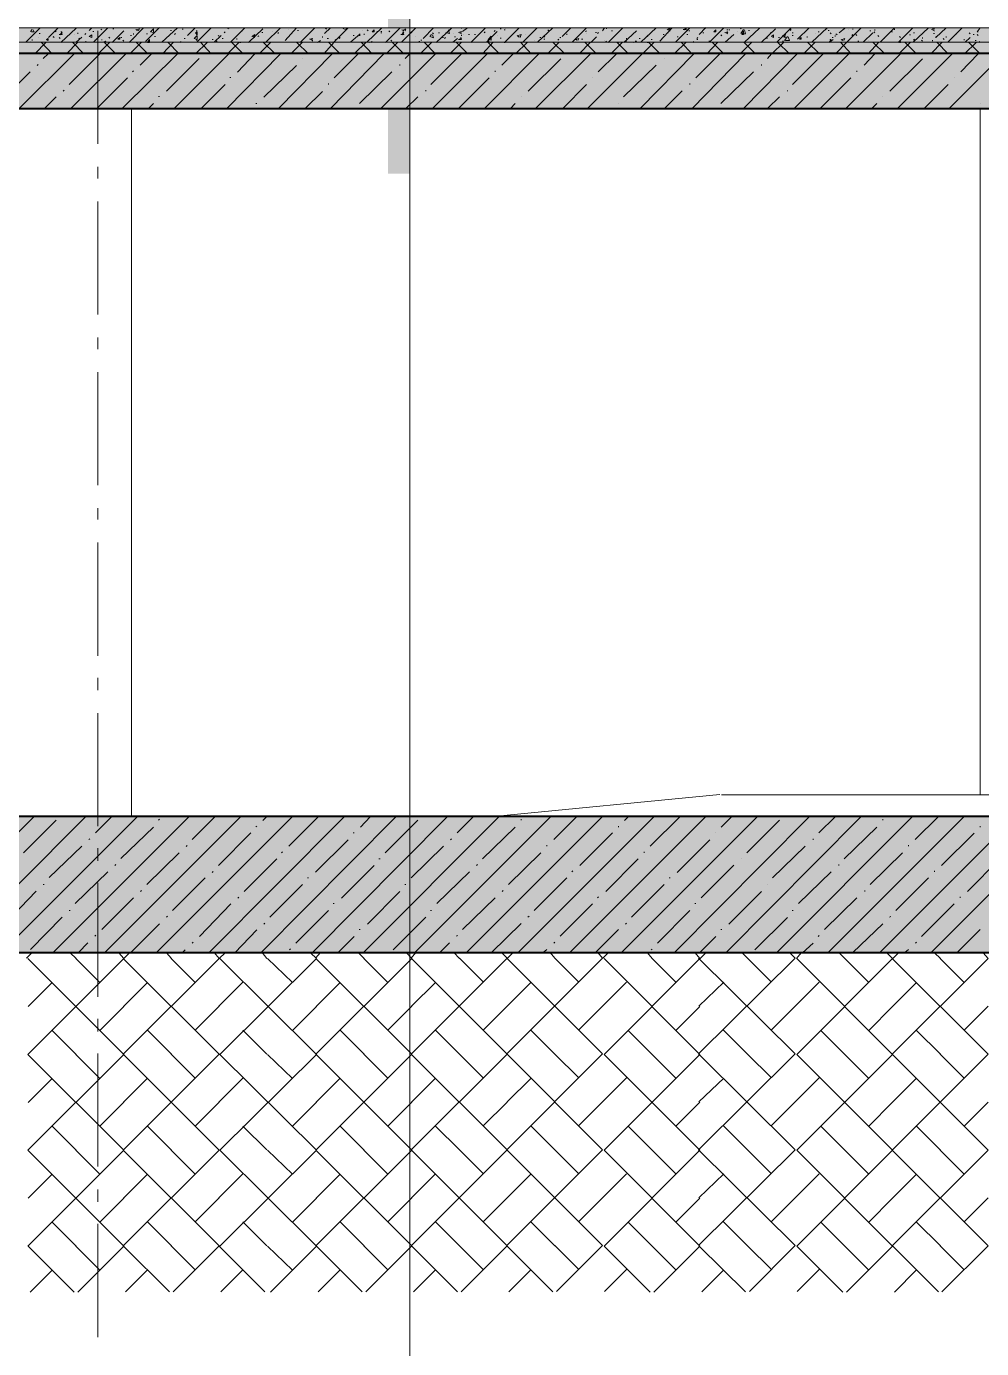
# Model space of a CAD drawing. Header units: millimetres. Extents: x -135211 to 49383, y -8033 to 228499.
# Drawn here: x -12310 to -8092, y 42806 to 48646 of the extents above; entities that cross this region are included whole.
import ezdxf

# ---------------------------------------------------------------- set-up
doc = ezdxf.new("R2010")
doc.units = ezdxf.units.MM
doc.layers.add('PDF _Геометрия', color=7, linetype='Continuous', true_color=0x1d1d1d)
doc.layers.add('PDF _Сплошная заливка', color=7, linetype='Continuous', true_color=0xffffff)

msp = doc.modelspace()

# ---------------------------------------------------------------- hatches: boundary and pattern name
at = {"layer": 'PDF _Сплошная заливка', "transparency": 33554559}
h = msp.add_hatch(color=256, dxfattribs=at)
h.paths.add_polyline_path([(-65546.2, 48285.5), (-65546.2, 48526.4), (-101294, 48526.4), (-101294, 48285.5)])
h.paths.add_polyline_path([(146.8, 48285.5), (146.8, 48526.4), (-22999.7, 48526.4), (-22999.7, 48285.5)])
h.paths.add_polyline_path([(-23351, 48285.5), (-23351, 48526.4), (-26352.2, 48526.4), (-26352.2, 48285.5)])
h.paths.add_polyline_path([(-26398.8, 48285.5), (-26398.8, 48526.4), (-44097.3, 48526.4), (-44097.3, 48285.5)])
h.paths.add_polyline_path([(-45350.3, 48285.5), (-45350.3, 48526.4), (-50899.8, 48526.4), (-50899.8, 48285.5)])
h.paths.add_polyline_path([(-50950.6, 48285.5), (-50950.6, 48526.4), (-65296.5, 48526.4), (-65296.5, 48285.5)])
h = msp.add_hatch(color=256, dxfattribs=at)
h.paths.add_polyline_path([(-99774.8, 44556.2), (-99774.8, 45156.6), (-104045.4, 45156.6), (-104045.4, 44556.2)])
h.paths.add_polyline_path([(646.3, 44556.2), (646.3, 45156.6), (-26352.2, 45156.6), (-26352.2, 44556.2)])
h.paths.add_polyline_path([(-26398.8, 44556.2), (-26398.8, 45156.6), (-50899.8, 45156.6), (-50899.8, 44556.2)])
h.paths.add_polyline_path([(-50950.6, 44556.2), (-50950.6, 45156.6), (-98974.8, 45156.6), (-98974.8, 44556.2)])

# ---------------------------------------------------------------- linework, layer by layer
at = {"layer": 'PDF _Геометрия', "color": 7, "lineweight": 9}
for points in [[(149, 51904.4), (149, 50981.6), (149, 48653.3), (149, 48640.7), (-19848.8, 48640.7)], [(-26114.4, 34699.8), (-10616.8, 34699.8), (-10616.8, 36697.8), (-10616.8, 48995.5)], [(-19848.8, 48526.4), (149, 48526.4), (149, 48577.2), (149, 48640.7)], [(-11994.3, 48127.1), (-11994.3, 48626.6)], [(149, 48577.2), (-19848.8, 48577.2)], [(-11845.1, 45156.1), (-11845.1, 48284.5), (-11845.1, 45156.1), (-12548, 45156.1)], [(-8098.6, 48284.4), (-11845, 48284.4)], [(-11608.2, 48284.5), (-11807.4, 48284.5)], [(-9748.1, 48285.1), (-10848.7, 48285.1)], [(-9949.9, 48284.7), (-10246.4, 48284.7)], [(-9240.9, 45252.3), (-7844.2, 45252.3), (-7844.2, 45154.9), (-10239.9, 45154.9), (-7844.2, 45154.9), (-7844.2, 48283.4), (-7941.8, 48283.4)], [(-8142.5, 48283.9), (-8345.8, 48283.9)], [(-11994.3, 47974.7), (-11994.3, 48025.5)], [(-11994.3, 47373.5), (-11994.3, 47873.1)], [(-11994.3, 47221.1), (-11994.3, 47271.9)], [(-11994.3, 46620), (-11994.3, 47119.6)], [(-11994.3, 46467.6), (-11994.3, 46518.4)], [(-11994.3, 45866.5), (-11994.3, 46366)], [(-11994.3, 45714.1), (-11994.3, 45769.1)], [(-11994.3, 45112.9), (-11994.3, 45612.5)], [(-10247.3, 45156.6), (-9248, 45254)], [(251.1, 45156.7), (640.3, 45156.7), (640.3, 44555.6), (-97975.2, 44555.6)], [(-11848.2, 45157), (-10248.3, 45157)], [(-11994.3, 44960.6), (-11994.3, 45015.6)], [(-11994.3, 44359.4), (-11994.3, 44863.2)], [(-11994.3, 44207), (-11994.3, 44262)], [(-11994.3, 43610.1), (-11994.3, 44109.7)], [(-11994.3, 43453.5), (-11994.3, 43508.5)], [(-11994.3, 42856.6), (-11994.3, 43356.1)]]:
    msp.add_lwpolyline(points, dxfattribs=at)
at = {"layer": 'PDF _Геометрия', "lineweight": 9}
for points in [[(-12312.6, 48576.9), (-12248.7, 48640.3)], [(-12292.6, 48610.2), (-12292.6, 48610.2)], [(-12292, 48623.7), (-12283.8, 48632.2)], [(-12287.7, 48622.7), (-12275.1, 48622.7), (-12279.5, 48631.2)], [(-12257.5, 48597.2), (-12257.5, 48597.2)], [(-12253.2, 48615), (-12248.7, 48615)], [(-12212.1, 48597.4), (-12169.8, 48639.8)], [(-12196.1, 48597.6), (-12196.1, 48597.6)], [(-12191.8, 48601.8), (-12187.3, 48597.5)], [(-12183, 48622.9), (-12178.5, 48627.1)], [(-12165.4, 48597.4), (-12161, 48593.1)], [(-12164.8, 48611), (-12152.2, 48611), (-12156.7, 48623.7)], [(-12160.4, 48610), (-12152.2, 48622.7)], [(-12158.4, 48575.6), (-12090.8, 48639.1)], [(-12099.6, 48609.6), (-12099.6, 48609.6)], [(-12089.8, 48577.3), (-12064.5, 48598.5)], [(-12082, 48617.9), (-12082, 48613.6)], [(-12077.7, 48594.3), (-12073.3, 48590.1)], [(-12051.4, 48611), (-12046.9, 48615.3)], [(-12033.3, 48627.8), (-12020.6, 48640.5)], [(-12016.3, 48623.5), (-12011.8, 48623.5)], [(-12013.7, 48577.4), (-11950.4, 48640.9)], [(-11981.2, 48634.9), (-11976.7, 48630.7)], [(-11946.1, 48598.5), (-11941.6, 48594.3)], [(-11930.8, 48575.9), (-11880.2, 48626.6)], [(-11928.6, 48636.4), (-11924.1, 48636.4)], [(-11893.5, 48597.1), (-11889, 48597.1)], [(-11871.5, 48640.3), (-11871.5, 48640.3)], [(-11855.8, 48576.1), (-11792.5, 48639.6)], [(-11849.6, 48606.2), (-11845.1, 48606.2)], [(-11836.4, 48614.6), (-11836.4, 48610.3)], [(-11827, 48632.3), (-11818.8, 48628.1)], [(-11822.7, 48631.3), (-11810, 48635.6), (-11814.5, 48627.1)], [(-11781.9, 48581.8), (-11722.3, 48641)], [(-11779.4, 48614.1), (-11774.9, 48614.1)], [(-11744.3, 48602.1), (-11739.8, 48602.1)], [(-11735.5, 48631.7), (-11731.1, 48631.7)], [(-11711.2, 48576.9), (-11643.3, 48640.3)], [(-11674.1, 48627.9), (-11669.6, 48627.9)], [(-11656.6, 48610.8), (-11652.1, 48615)], [(-11621.5, 48635), (-11617, 48635)], [(-11597.9, 48605.9), (-11564.4, 48639.8)], [(-11560.1, 48627), (-11555.6, 48627)], [(-11557.6, 48576.6), (-11494.2, 48640.2)], [(-11480.2, 48576.3), (-11450.3, 48605.9)], [(-11467.8, 48639.9), (-11467.8, 48639.9)], [(-11463.6, 48606.9), (-11459.1, 48602.7)], [(-11437.2, 48618.5), (-11432.8, 48622.7)], [(-11419.7, 48635.3), (-11415.2, 48639.6)], [(-11408.6, 48577.4), (-11345, 48640.9)], [(-11380.1, 48602.1), (-11380.1, 48602.1)], [(-11353.8, 48623), (-11353.8, 48623)], [(-11329.6, 48575.8), (-11266, 48635.1)], [(-11313.9, 48602.4), (-11301.1, 48610.9), (-11305.6, 48598.2)], [(-11309.4, 48601.5), (-11301.1, 48597.3)], [(-11288.1, 48601.3), (-11283.6, 48605.6)], [(-11270.5, 48619.1), (-11266, 48619.1)], [(-11254.5, 48576.1), (-11187.1, 48639.6)], [(-11248.5, 48640.1), (-11248.5, 48640.1)], [(-11222.2, 48623), (-11222.2, 48623)], [(-11200.3, 48615.2), (-11195.9, 48619.5)], [(-11167.8, 48585), (-11116.9, 48640)], [(-11152, 48630.9), (-11152, 48630.9)], [(-11112.6, 48628.2), (-11108.1, 48628.2)], [(-11101.6, 48575.9), (-11037.9, 48639.4)], [(-11059.4, 48589.6), (-11046.7, 48593.8), (-11051.2, 48585.4)], [(-11002.8, 48597.8), (-11002.8, 48602)], [(-10993.2, 48615.4), (-10967.7, 48640.7)], [(-10989.8, 48639), (-10985.3, 48634.8)], [(-10952.5, 48576.6), (-10888.8, 48640.1)], [(-10928.4, 48593.8), (-10923.9, 48598.1)], [(-10910.8, 48636), (-10906.3, 48640.2)], [(-10905.8, 48635), (-10897.5, 48630.8), (-10897.5, 48639.2)], [(-10897.5, 48635.9), (-10897.5, 48631.7)], [(-10878.2, 48576.2), (-10836.1, 48614.3)], [(-10866.9, 48606.1), (-10862.4, 48606.1)], [(-10844.9, 48606.9), (-10844.9, 48602.7)], [(-10840.6, 48606.8), (-10836.1, 48606.8)], [(-10827.3, 48627.9), (-10827.3, 48627.9)], [(-10818.6, 48610), (-10818.6, 48614.2)], [(-10807.2, 48577.4), (-10739.6, 48640.9)], [(-10805.5, 48631.9), (-10801, 48627.7)], [(-10761.7, 48624.1), (-10757.1, 48624.1)], [(-10744.1, 48623.9), (-10739.6, 48623.9)], [(-10744.1, 48618.7), (-10739.6, 48618.7)], [(-10723.8, 48575.8), (-10660.6, 48639.3)], [(-10709, 48626.9), (-10704.5, 48622.7)], [(-10655.9, 48610.5), (-10643.1, 48610.5), (-10647.6, 48623.2)], [(-10653.6, 48577.2), (-10590.4, 48640.7)], [(-10651.9, 48631.7), (-10651.9, 48631.7)], [(-10651.4, 48631.6), (-10643.1, 48627.4)], [(-10651.4, 48609.5), (-10643.1, 48622.2)], [(-10647.1, 48630.6), (-10634.3, 48634.8), (-10638.8, 48626.4)], [(-10638.8, 48634.8), (-10634.3, 48634.8)], [(-10612.5, 48622.9), (-10608, 48618.6)], [(-10590.4, 48601.6), (-10590.4, 48601.6)], [(-10558.1, 48593.4), (-10511.5, 48640)], [(-10528.5, 48602), (-10520.3, 48610.4)], [(-10524.3, 48600.9), (-10511.5, 48596.7), (-10516, 48609.5)], [(-10516, 48617.9), (-10511.5, 48613.7)], [(-10500.3, 48575.9), (-10432.5, 48639.4)], [(-10489.7, 48618.6), (-10485.2, 48618.6)], [(-10472.1, 48597.3), (-10467.6, 48597.3)], [(-10463.3, 48593), (-10458.8, 48597.3)], [(-10457.9, 48619.2), (-10441.3, 48615), (-10445.8, 48631.9)], [(-10454.1, 48618.3), (-10441.3, 48631)], [(-10423.7, 48614.8), (-10423.7, 48614.8)], [(-10419.5, 48601.1), (-10415, 48601.1)], [(-10401.5, 48619.8), (-10388.6, 48624), (-10393.2, 48615.6)], [(-10401.5, 48589.2), (-10388.6, 48589.2), (-10393.2, 48597.6)], [(-10396.9, 48618.8), (-10388.6, 48614.6)], [(-10396.9, 48588.2), (-10388.6, 48596.7)], [(-10388.6, 48641), (-10388.6, 48636.7)], [(-10388.6, 48605.2), (-10388.6, 48609.4)], [(-10383.4, 48623.8), (-10362.3, 48640.7)], [(-10379.9, 48610.3), (-10379.9, 48610.3)], [(-10358.1, 48611.1), (-10353.5, 48611.1)], [(-10346.7, 48575.7), (-10283.4, 48639.2)], [(-10331.7, 48610.8), (-10327.2, 48610.8)], [(-10287.9, 48618), (-10283.4, 48622.2)], [(-10277.5, 48577.1), (-10230.7, 48623.7)], [(-10244, 48623.8), (-10239.5, 48628)], [(-10230.7, 48605.9), (-10230.7, 48605.9)], [(-10217.7, 48636.3), (-10213.2, 48636.3)], [(-10217.7, 48593.9), (-10213.2, 48593.9)], [(-10200.1, 48631.9), (-10195.6, 48631.9)], [(-10197.6, 48576.4), (-10134.2, 48639.9)], [(-10195.6, 48635.2), (-10195.6, 48635.2)], [(-10142.5, 48607), (-10134.2, 48598.5)], [(-10138.7, 48601.8), (-10134.2, 48601.8)], [(-10138.3, 48606), (-10125.4, 48610.2), (-10129.9, 48597.5)], [(-10118.7, 48575.8), (-10055.2, 48639.3)], [(-10107.9, 48610.1), (-10107.9, 48610.1)], [(-10053.1, 48577.1), (-9985, 48640.6)], [(-10042.2, 48596.8), (-10037.7, 48596.8)], [(-10024.7, 48598.5), (-10020.1, 48602.8)], [(-10007.1, 48631.4), (-10002.6, 48627.1)], [(-9954.5, 48598), (-9949.9, 48598)], [(-9943.9, 48601.9), (-9906.1, 48640)], [(-9923.6, 48609.5), (-9923.6, 48613.8)], [(-9899.5, 48576.9), (-9835.9, 48640.4)], [(-9840.4, 48623.5), (-9835.9, 48627.7)], [(-9835.9, 48614.1), (-9835.9, 48614.1)], [(-9817.8, 48575.6), (-9792, 48601)], [(-9796.5, 48618.9), (-9792, 48618.9)], [(-9787.8, 48615.5), (-9783.2, 48619.8)], [(-9765.2, 48627.1), (-9756.9, 48639.8)], [(-9748.1, 48636.4), (-9748.1, 48640.7)], [(-9741.6, 48575.7), (-9677.9, 48639.2)], [(-9726.4, 48626.8), (-9721.8, 48626.8)], [(-9671.9, 48576.1), (-9616.5, 48626.9)], [(-9660.4, 48590.1), (-9660.4, 48594.4)], [(-9603.5, 48593.8), (-9599, 48593.8)], [(-9596.3, 48576.4), (-9528.8, 48639.8)], [(-9568.4, 48602), (-9563.9, 48606.3)], [(-9513.3, 48581), (-9458.6, 48640.3)], [(-9498.2, 48610.9), (-9493.7, 48610.9)], [(-9480.3, 48631.8), (-9467.4, 48640.4), (-9471.9, 48627.7)], [(-9476.1, 48615), (-9476.1, 48615)], [(-9475.7, 48630.9), (-9467.4, 48626.7)], [(-9443.4, 48576.2), (-9379.6, 48639.7)], [(-9436.8, 48601.1), (-9432.3, 48601.1)], [(-9410.1, 48632.2), (-9397.2, 48632.2), (-9397.2, 48640.8)], [(-9405.5, 48631.3), (-9397.2, 48639.8)], [(-9397.2, 48639.8), (-9397.2, 48639.8)], [(-9393, 48631.3), (-9388.4, 48627)], [(-9393, 48610.1), (-9388.4, 48610.1)], [(-9384.2, 48627), (-9379.6, 48627)], [(-9349.1, 48592.8), (-9344.5, 48597)], [(-9339.1, 48611.4), (-9309.4, 48641)], [(-9322.8, 48618), (-9318.2, 48618)], [(-9309.4, 48636.7), (-9309.4, 48636.7)], [(-9293.6, 48576.9), (-9230.5, 48640.3)], [(-9243.8, 48609.9), (-9239.2, 48605.6)], [(-9225.9, 48619), (-9212.9, 48623.3), (-9217.5, 48614.9)], [(-9224.6, 48577.5), (-9186.6, 48611.3)], [(-9221.3, 48618.1), (-9212.9, 48613.9)], [(-9217.5, 48631.7), (-9212.9, 48631.7)], [(-9208.7, 48630.8), (-9204.1, 48630.8)], [(-9173.6, 48640.8), (-9169, 48640.8)], [(-9169, 48623), (-9169, 48623)], [(-9156.1, 48635.5), (-9151.5, 48639.8)], [(-9155.7, 48615.2), (-9142.7, 48632.2)], [(-9150.7, 48614.2), (-9134, 48614.2), (-9138.5, 48631.2)], [(-9147.3, 48627.9), (-9142.7, 48623.7)], [(-9140.3, 48575.6), (-9072.5, 48639.2)], [(-9121, 48627.8), (-9116.4, 48627.8)], [(-9107.6, 48605.6), (-9107.6, 48605.6)], [(-9065.6, 48576), (-9002.3, 48635.3)], [(-9042, 48594.2), (-9037.4, 48594.2)], [(-9024.5, 48619.4), (-9019.9, 48619.4)], [(-9019.9, 48622.7), (-9019.9, 48622.7)], [(-8995.4, 48577.3), (-8932.1, 48640.9)], [(-8989.4, 48597.1), (-8984.8, 48597.1)], [(-8971.4, 48606.3), (-8958.5, 48610.5), (-8963, 48597.8)], [(-8966.9, 48605.3), (-8958.5, 48596.9)], [(-8962.7, 48585), (-8949.7, 48602)], [(-8957.7, 48584), (-8940.9, 48584), (-8945.5, 48601)], [(-8936.7, 48628.2), (-8932.1, 48632.4)], [(-8927.9, 48618.7), (-8923.4, 48618.7)], [(-8927.9, 48607), (-8923.4, 48607)], [(-8904.3, 48589.5), (-8853.2, 48640.3)], [(-8870.7, 48640.4), (-8870.7, 48640.4)], [(-8862, 48601.3), (-8862, 48597.1)], [(-8842.2, 48576.2), (-8774.2, 48639.7)], [(-8826.9, 48613.7), (-8826.9, 48613.7)], [(-8813.9, 48623), (-8809.3, 48623)], [(-8778.8, 48636.3), (-8774.2, 48636.3)], [(-8770, 48627.8), (-8765.4, 48627.8)], [(-8761.2, 48618.3), (-8756.7, 48614.1)], [(-8752.5, 48598.1), (-8747.9, 48598.1)], [(-8739.1, 48602.2), (-8739.1, 48606.4)], [(-8734.9, 48613.9), (-8730.3, 48609.7)], [(-8720.5, 48617.8), (-8695.3, 48639.1)], [(-8695.3, 48634.8), (-8695.3, 48634.8)], [(-8688.5, 48575.9), (-8625.1, 48639.4)], [(-8677.7, 48631.4), (-8677.7, 48631.4)], [(-8664.7, 48606.7), (-8660.2, 48611)], [(-8660.2, 48636.4), (-8660.2, 48632.2)], [(-8647.2, 48610.9), (-8642.6, 48606.6)], [(-8614.5, 48576.5), (-8572.4, 48618.8)], [(-8585.8, 48627.3), (-8581.2, 48627.3)], [(-8568.2, 48618.7), (-8563.6, 48622.9)], [(-8563.6, 48628.1), (-8563.6, 48632.3)], [(-8550.7, 48606.8), (-8546.1, 48602.6)], [(-8539.4, 48576.6), (-8475.9, 48640.1)], [(-8489.3, 48622.3), (-8484.7, 48622.3)], [(-8475.9, 48631.7), (-8475.9, 48635.9)], [(-8460.5, 48576.1), (-8396.9, 48639.5)], [(-8454.2, 48601.8), (-8449.6, 48597.6)], [(-8410.3, 48610), (-8405.7, 48610)], [(-8394.2, 48577.4), (-8326.7, 48640.8)], [(-8392.8, 48618.3), (-8388.2, 48618.3)], [(-8361.8, 48613.8), (-8361.8, 48613.8)], [(-8353.1, 48596.9), (-8353.1, 48592.6)], [(-8313.4, 48632.2), (-8300.4, 48640.6), (-8305, 48627.9)], [(-8308.8, 48631.3), (-8300.4, 48627)], [(-8305, 48615.3), (-8300.4, 48615.3)], [(-8300.4, 48623.7), (-8300.4, 48623.7)], [(-8296.2, 48597.3), (-8291.6, 48601.5)], [(-8294.5, 48597.9), (-8247.8, 48640.3)], [(-8247.8, 48601.3), (-8247.8, 48597)], [(-8241.2, 48577.2), (-8177.6, 48640.7)], [(-8203.9, 48610.2), (-8203.9, 48614.5)], [(-8203.9, 48610.2), (-8203.9, 48610.2)], [(-8186.4, 48639.8), (-8186.4, 48639.8)], [(-8164, 48576.9), (-8142.5, 48598.1)], [(-8147.1, 48618.2), (-8142.5, 48614)], [(-8129.5, 48610.6), (-8124.9, 48610.6)], [(-8112, 48622.2), (-8107.4, 48622.2)], [(-8112, 48610.5), (-8107.4, 48606.2)], [(-8111.7, 48623.1), (-8098.6, 48640)], [(-12292.6, 48580.5), (-12292.6, 48580.5)], [(-12283.8, 48584.7), (-12283.8, 48588.9)], [(-12272.9, 48525.9), (-12222.4, 48576.6), (-12226.9, 48576.6)], [(-12196.1, 48524.7), (-12242.9, 48575.5)], [(-12222.4, 48584.2), (-12222.4, 48584.2)], [(-12132.6, 48525.7), (-12082, 48576.5)], [(-12055.7, 48525.5), (-12106.2, 48576.3)], [(-12077.7, 48577.4), (-12073.3, 48577.4)], [(-12046.9, 48581.4), (-12046.9, 48577.2)], [(-12007.5, 48585.3), (-12003.1, 48585.3)], [(-11992.2, 48526.5), (-11941.6, 48577.3)], [(-11976.7, 48589.3), (-11976.7, 48585.1)], [(-11971.8, 48576.5), (-11959.2, 48580.7), (-11963.7, 48576.5)], [(-11968, 48575.6), (-11968, 48575.6)], [(-11915.3, 48525.3), (-11965.9, 48576.2)], [(-11924.1, 48576.2), (-11924.1, 48576.2)], [(-11884.7, 48585.3), (-11880.2, 48581.1)], [(-11851.9, 48526.3), (-11801.3, 48577.1)], [(-11836.4, 48590.1), (-11836.4, 48590.1)], [(-11774.9, 48526.2), (-11825.6, 48577)], [(-11783.7, 48580.3), (-11783.7, 48576.1)], [(-11707.1, 48526.2), (-11660.9, 48577)], [(-11696, 48577.3), (-11696, 48577.3)], [(-11634.6, 48526), (-11685.3, 48576.8)], [(-11647.8, 48576.9), (-11643.3, 48576.9)], [(-11643.3, 48576.9), (-11643.3, 48576.9)], [(-11630.3, 48575.7), (-11625.8, 48580)], [(-11612.7, 48592.6), (-11608.2, 48592.6)], [(-11562.5, 48525), (-11511.7, 48575.8)], [(-11560.1, 48588.8), (-11555.6, 48584.7)], [(-11494.2, 48525.8), (-11540.5, 48576.6)], [(-11489.9, 48588.3), (-11485.4, 48588.3)], [(-11472.3, 48580.7), (-11467.8, 48580.7)], [(-11446, 48593.2), (-11441.5, 48593.2)], [(-11422.2, 48524.9), (-11371.3, 48575.7)], [(-11353.8, 48526.7), (-11404.6, 48577.4)], [(-11380.1, 48589.4), (-11380.1, 48593.6)], [(-11367, 48575.6), (-11362.6, 48575.6)], [(-11362.6, 48575.6), (-11362.6, 48575.6)], [(-11281.8, 48525.7), (-11230.9, 48576.4)], [(-11213.4, 48526.5), (-11264.3, 48577.3)], [(-11141.5, 48525.5), (-11090.6, 48576.3)], [(-11064.2, 48525.3), (-11115.2, 48576.1)], [(-11095.1, 48577.3), (-11090.6, 48577.3)], [(-11054.9, 48588.7), (-11046.7, 48584.5)], [(-11046.7, 48581.2), (-11046.7, 48585.4)], [(-11024.3, 48575.7), (-11011.6, 48584.1), (-11016.1, 48580)], [(-10996.7, 48525.3), (-10950.2, 48576.2)], [(-10981, 48593.3), (-10976.5, 48593.3)], [(-10923.9, 48525.2), (-10974.9, 48576)], [(-10945.9, 48588.8), (-10941.4, 48584.6)], [(-10860.9, 48526.2), (-10809.8, 48576.9)], [(-10783.5, 48525), (-10830, 48575.8)], [(-10801, 48576.9), (-10801, 48576.9)], [(-10796.2, 48575.8), (-10783.5, 48580), (-10788, 48575.8)], [(-10744.3, 48284.3), (-10502.7, 48525.7), (-10553.1, 48576.5)], [(-10720.5, 48526), (-10669.4, 48576.8)], [(-10700.2, 48585.5), (-10695.7, 48581.2)], [(-10643.1, 48525.8), (-10694.2, 48576.6)], [(-10577.4, 48580.3), (-10572.9, 48580.3)], [(-10572.9, 48581.2), (-10572.9, 48581.2)], [(-10570.7, 48524.9), (-10520.3, 48575.7)], [(-10568.6, 48585.4), (-10564.1, 48585.4)], [(-10439.1, 48526.7), (-10388.6, 48577.5)], [(-10427.3, 48576.6), (-10406.2, 48593.6)], [(-10362.3, 48526.4), (-10412.8, 48577.2)], [(-10318.4, 48576.9), (-10318.4, 48576.9)], [(-10295, 48526.5), (-10248.3, 48577.3)], [(-10278.6, 48577.4), (-10265.8, 48577.4), (-10270.3, 48590.1)], [(-10274.1, 48576.5), (-10265.8, 48589.2)], [(-10221.9, 48526.3), (-10272.5, 48577)], [(-10200.1, 48575.9), (-10195.6, 48575.9)], [(-10149.7, 48525.4), (-10099.1, 48576.1)], [(-10138.7, 48576.4), (-10134.2, 48576.4)], [(-10134.2, 48576.4), (-10134.2, 48576.4)], [(-10081.5, 48526.1), (-10128.4, 48576.9)], [(-10107.9, 48588.9), (-10107.9, 48588.9)], [(-10064, 48585.3), (-10064, 48585.3)], [(-10024.7, 48590.1), (-10020.1, 48590.1)], [(-10009.4, 48525.2), (-9958.7, 48576)], [(-9932.4, 48525), (-9983.1, 48575.8)], [(-9963.2, 48585.4), (-9958.7, 48589.6)], [(-9949.9, 48593.8), (-9949.9, 48593.8)], [(-9888.1, 48589.9), (-9879.7, 48585.7)], [(-9883.8, 48588.9), (-9871, 48593.1), (-9875.5, 48584.7)], [(-9869, 48526), (-9818.3, 48576.8)], [(-9858, 48589.8), (-9853.4, 48589.8)], [(-9792, 48524.8), (-9842.7, 48575.6)], [(-9756.9, 48584.8), (-9756.9, 48584.8)], [(-9752.7, 48577.1), (-9748.1, 48581.4)], [(-9728.7, 48525.8), (-9677.9, 48576.6)], [(-9651.6, 48525.6), (-9702.4, 48576.4)], [(-9700, 48575.8), (-9695.5, 48575.8)], [(-9664.9, 48580.7), (-9660.4, 48580.7)], [(-9629.8, 48576.2), (-9625.3, 48576.2)], [(-9629.4, 48576.1), (-9616.5, 48580.4), (-9616.5, 48576.1)], [(-9621.1, 48581.3), (-9616.5, 48581.3)], [(-9588.4, 48526.6), (-9537.6, 48577.4)], [(-9568.4, 48575.7), (-9563.9, 48575.7)], [(-9511.2, 48525.5), (-9562.1, 48576.2)], [(-9550.9, 48589.2), (-9546.3, 48589.2)], [(-9448.1, 48526.4), (-9397.2, 48577.2)], [(-9370.9, 48525.3), (-9417.2, 48576.1)], [(-9366.6, 48576), (-9362.1, 48580.2)], [(-9349.1, 48588.6), (-9344.5, 48588.6)], [(-9303.2, 48526.3), (-9256.8, 48577.1)], [(-9296.4, 48580.6), (-9291.9, 48580.6)], [(-9230.5, 48526.1), (-9281.4, 48576.9)], [(-9204.1, 48593.6), (-9204.1, 48593.6)], [(-9158.6, 48525.2), (-9107.6, 48575.9)], [(-9147.3, 48576.2), (-9142.7, 48576.2)], [(-9090.1, 48525.9), (-9141.1, 48576.7)], [(-9018.3, 48525), (-8967.2, 48575.8)], [(-8940.9, 48524.8), (-8992, 48575.5)], [(-8971.8, 48580.9), (-8967.2, 48580.9)], [(-8914.6, 48576.3), (-8914.6, 48576.3)], [(-8878, 48525.7), (-8826.9, 48576.6)], [(-8809.3, 48526.6), (-8860.4, 48577.3)], [(-8835.6, 48584.2), (-8835.6, 48584.2)], [(-8769.6, 48576.9), (-8756.7, 48576.9), (-8761.2, 48589.6)], [(-8765.1, 48576), (-8756.7, 48588.7)], [(-8764.7, 48575.9), (-8747.9, 48588.7)], [(-8736.9, 48525.6), (-8686.5, 48576.4)], [(-8668.9, 48526.4), (-8715.5, 48577.2)], [(-8712.4, 48589.2), (-8704, 48585)], [(-8708.2, 48588.2), (-8695.3, 48592.5), (-8699.8, 48584)], [(-8638.4, 48581.1), (-8633.8, 48581.1)], [(-8633.8, 48576.9), (-8633.8, 48576.9)], [(-8633.8, 48576.9), (-8633.8, 48576.9)], [(-8592.7, 48525.5), (-8546.1, 48576.3)], [(-8590, 48585.1), (-8590, 48585.1)], [(-8519.8, 48525.2), (-8570.3, 48576)], [(-8519.8, 48593), (-8519.8, 48593)], [(-8480.5, 48576.6), (-8475.9, 48576.6)], [(-8462.6, 48577.4), (-8449.6, 48581.6), (-8454.2, 48577.4)], [(-8456.2, 48526.2), (-8405.7, 48577)], [(-8454.2, 48575.5), (-8449.6, 48575.5)], [(-8379.4, 48525.1), (-8429.9, 48575.9)], [(-8392.8, 48585.4), (-8388.2, 48589.6)], [(-8357.7, 48585.1), (-8353.1, 48580.9)], [(-8315.9, 48526.1), (-8265.3, 48576.9)], [(-8309.2, 48581.5), (-8309.2, 48585.7)], [(-8239, 48525.9), (-8289.6, 48576.7)], [(-8261.1, 48592.8), (-8256.5, 48588.6)], [(-8186.4, 48576.3), (-8186.4, 48576.3)], [(-8168.8, 48589.8), (-8168.8, 48585.5)], [(-8166.8, 48524.9), (-8116.2, 48575.7)], [(-8098.6, 48525.7), (-8149.3, 48576.5)], [(-8120.8, 48584.2), (-8116.2, 48584.2)], [(-8103.2, 48579.8), (-8098.6, 48575.6)], [(-12341.1, 48284.6), (-12099.6, 48525.9)], [(-12262, 48474.4), (-12257.5, 48478.6)], [(-12235.2, 48504.6), (-12213.6, 48525.8)], [(-12120.9, 48390.4), (-11985.5, 48525.9)], [(-12112.6, 48284.7), (-11871.5, 48525.9)], [(-11885, 48284.7), (-11643.3, 48526.1)], [(-11808.1, 48475.3), (-11757.4, 48526)], [(-11690.9, 48360.2), (-11546.8, 48504.2)], [(-11656.5, 48284.9), (-11415.2, 48526.2)], [(-11424.4, 48284), (-11187.1, 48525.3)], [(-11377.4, 48444.8), (-11301.1, 48525.2)], [(-11195.9, 48284.2), (-10959, 48525.4)], [(-11090.6, 48504.4), (-11090.6, 48504.4)], [(-10967.5, 48284.3), (-10730.8, 48525.5)], [(-10950.7, 48419.6), (-10844.9, 48525.5)], [(-10660.6, 48474.2), (-10660.6, 48478.4)], [(-10637.8, 48504.4), (-10616.8, 48525.6)], [(-10524.3, 48390.2), (-10388.6, 48525.7)], [(-10515.9, 48284.5), (-10274.6, 48525.8)], [(-10287.5, 48284.6), (-10046.5, 48525.8)], [(-10211.1, 48475), (-10160.5, 48525.8)], [(-10093.6, 48360), (-9949.9, 48503.9)], [(-10059.8, 48284.7), (-9818.3, 48526)], [(-9831.4, 48284.7), (-9590.2, 48526.1)], [(-9784.6, 48445.6), (-9704.3, 48526)], [(-9599.1, 48283.9), (-9362.1, 48525.2)], [(-9493.7, 48504.2), (-9493.7, 48504.2)], [(-9370.7, 48284), (-9134, 48525.3)], [(-9353.7, 48419.4), (-9248, 48525.3)], [(-9143, 48284.2), (-8905.8, 48525.5)], [(-9063.8, 48474), (-9063.8, 48478.2)], [(-9036.7, 48504.2), (-9019.9, 48525.4)], [(-8926.9, 48390.1), (-8791.8, 48525.5)], [(-8919.1, 48284.2), (-8677.7, 48525.5)], [(-8690.7, 48284.3), (-8449.6, 48525.7)], [(-8610.3, 48474.8), (-8563.6, 48525.6)], [(-8497.1, 48359.8), (-8353.1, 48503.7)], [(-8463, 48284.5), (-8221.5, 48525.8)], [(-8234.5, 48284.5), (-7993.3, 48525.8)], [(-8183.4, 48445.4), (-8107.4, 48525.8)], [(-12436.5, 48306.3), (-12292.6, 48446)], [(-11998.2, 48284.6), (-11862.7, 48420)], [(-11840.8, 48446.2), (-11836.4, 48450.4)], [(-11410.9, 48420.3), (-11406.4, 48420.3)], [(-11260.7, 48334.3), (-11116.9, 48474)], [(-10839.3, 48306.1), (-10695.7, 48445.8)], [(-10401.6, 48284.4), (-10265.8, 48419.9)], [(-10239.5, 48446), (-10239.5, 48450.2)], [(-9809.6, 48420.1), (-9809.6, 48420.1)], [(-9672.9, 48336), (-9528.8, 48475.7)], [(-9242.8, 48305.8), (-9098.9, 48445.6)], [(-8804.2, 48284.2), (-8668.9, 48419.7)], [(-8642.6, 48445.8), (-8642.6, 48450)], [(-8212.7, 48419.9), (-8212.7, 48419.9)], [(-12147.9, 48360.2), (-12143.4, 48364.4)], [(-11538.8, 48284.1), (-11432.8, 48389.9)], [(-10976.5, 48390.1), (-10976.5, 48394.3)], [(-10546.6, 48359.9), (-10546.6, 48364.2)], [(-9941.8, 48283.8), (-9835.9, 48389.7)], [(-9490.7, 48285.3), (-9414.7, 48361.5)], [(-9379.6, 48389.9), (-9379.6, 48394.1)], [(-8949.7, 48359.8), (-8949.7, 48364)], [(-8344.8, 48283.7), (-8239, 48389.5)], [(-12229, 48285.2), (-12178.5, 48336)], [(-11769.5, 48284.7), (-11748.6, 48305.8)], [(-11726.8, 48336.2), (-11722.3, 48336.2)], [(-11296.9, 48306.1), (-11292.4, 48306.1)], [(-11079.3, 48283.5), (-11002.8, 48359.7)], [(-10632.8, 48285), (-10581.7, 48335.7)], [(-10172.9, 48284.4), (-10151.7, 48305.6)], [(-10125.4, 48336), (-10125.4, 48336)], [(-9695.5, 48305.8), (-9695.5, 48305.8)], [(-9035.9, 48284.7), (-8984.8, 48335.6)], [(-8576.3, 48284.2), (-8554.9, 48305.4)], [(-8528.5, 48335.8), (-8528.5, 48335.8)], [(-8098.6, 48305.6), (-8098.6, 48305.6)], [(-12876, 44554.5), (-12275.1, 45155.6)], [(-12648.3, 44554.6), (-12046.9, 45155.7)], [(-12419.8, 44554.7), (-11818.8, 45155.9)], [(-12192.1, 44554.9), (-11590.7, 45156)], [(-12005, 45083.9), (-11932.9, 45155.8)], [(-11963.6, 44555), (-11362.6, 45156.1)], [(-11735.8, 44555.1), (-11134.4, 45156.2)], [(-11578.2, 45054.5), (-11476.6, 45156)], [(-11503.6, 44554.2), (-10906.3, 45155.2)], [(-11275, 44554.3), (-10678.2, 45155.4)], [(-11265.7, 45139.2), (-11248.5, 45156.2)], [(-11151.6, 45025.1), (-11020.4, 45156.3)], [(-11047.3, 44554.4), (-10450.1, 45155.5)], [(-10834.3, 45108.8), (-10792.2, 45155.3)], [(-10823.3, 44554.5), (-10221.9, 45155.6)], [(-10594.8, 44554.7), (-9993.8, 45155.8)], [(-10407.6, 45083.6), (-10336, 45155.6)], [(-10367, 44554.7), (-9765.7, 45155.9)], [(-10138.5, 44554.8), (-9537.6, 45156)], [(-9981.1, 45054.2), (-9879.7, 45155.8)], [(-9910.7, 44554.9), (-9309.4, 45156.1)], [(-9682.1, 44555.1), (-9081.3, 45156.2)], [(-9668.3, 45139), (-9651.6, 45156)], [(-9554.9, 45024.8), (-9423.5, 45156)], [(-9449.8, 44554.1), (-8853.2, 45155.3)], [(-9241.8, 45109.6), (-9195.4, 45156.1)], [(-9222, 44554.3), (-8625.1, 45155.4)], [(-8998, 44554.4), (-8396.9, 45155.5)], [(-8810.9, 45083.4), (-8739.1, 45155.4)], [(-8770.2, 44554.5), (-8168.8, 45155.6)], [(-8541.7, 44554.7), (-7940.7, 45155.8)], [(-8384.8, 45054), (-8282.9, 45155.6)], [(-8313.9, 44554.7), (-7712.6, 45155.9)], [(-12322.6, 44996.1), (-12178.5, 45140)], [(-11892.4, 44970), (-11748.6, 45109.7)], [(-11726.8, 45140.2), (-11722.3, 45144.5)], [(-11296.9, 45110), (-11292.4, 45114.2)], [(-10725.4, 44995.8), (-10581.7, 45139.7)], [(-10295.9, 44969.8), (-10151.7, 45109.5)], [(-10125.4, 45140), (-10125.4, 45144.2)], [(-9695.5, 45109.7), (-9695.5, 45114)], [(-9128.8, 44995.6), (-8984.8, 45139.5)], [(-8698.6, 44969.6), (-8554.9, 45109.2)], [(-8528.5, 45139.7), (-8528.5, 45143.9)], [(-8098.6, 45109.5), (-8098.6, 45113.8)], [(-12033.8, 45054), (-12029.4, 45058.2)], [(-11462.3, 44939.8), (-11318.7, 45083.7)], [(-11032.8, 44909.6), (-10888.8, 45053.5)], [(-10866.9, 45084), (-10862.4, 45084)], [(-10437, 45053.8), (-10432.5, 45058)], [(-9865.8, 44939.6), (-9721.8, 45083.5)], [(-9435.6, 44909.4), (-9291.9, 45053.3)], [(-9265.6, 45083.7), (-9265.6, 45083.7)], [(-8835.6, 45053.5), (-8835.6, 45057.8)], [(-8269.2, 44939.3), (-8124.9, 45083.3)], [(-12208.7, 44886), (-12064.5, 45025.8)], [(-11778.5, 44855.8), (-11634.6, 44995.5)], [(-11603.9, 45023.8), (-11599.5, 45028)], [(-11182.8, 44995.8), (-11178.3, 45000)], [(-10611.4, 44885.8), (-10467.6, 45025.5)], [(-10181.3, 44855.6), (-10037.7, 44995.3)], [(-10011.4, 45025.8), (-10011.4, 45030)], [(-9581.4, 44995.5), (-9581.4, 44999.8)], [(-9014.9, 44885.6), (-8870.7, 45025.3)], [(-8584.7, 44855.3), (-8440.8, 44995)], [(-8414.5, 45025.5), (-8414.5, 45029.8)], [(-11919.8, 44939.8), (-11915.3, 44944)], [(-11348.3, 44825.5), (-11204.6, 44969.5)], [(-10918.9, 44795.3), (-10774.7, 44939.2)], [(-10752.9, 44969.7), (-10748.4, 44969.7)], [(-10323, 44939.5), (-10318.4, 44943.8)], [(-9901.8, 44911.5), (-9897.3, 44915.7)], [(-9751.8, 44825.4), (-9607.8, 44969.3)], [(-9330.4, 44797.3), (-9186.6, 44941.3)], [(-9151.5, 44969.5), (-9151.5, 44969.5)], [(-8721.6, 44939.3), (-8721.6, 44943.5)], [(-8300.4, 44911.3), (-8300.4, 44915.5)], [(-8154.5, 44825.1), (-8010.9, 44969)], [(-12094, 44771.8), (-11950.4, 44911.5)], [(-11664.6, 44741.6), (-11520.5, 44885.5)], [(-11489.9, 44909.5), (-11485.4, 44913.8)], [(-11068.7, 44885.7), (-11064.2, 44885.7)], [(-10497.5, 44771.6), (-10353.5, 44911.3)], [(-10067.3, 44741.4), (-9923.6, 44885.3)], [(-9471.9, 44885.5), (-9467.4, 44885.5)], [(-8901, 44771.3), (-8756.7, 44911.1)], [(-8470.8, 44741.1), (-8326.7, 44885)], [(-12405.8, 44682.5), (-12266.3, 44826.4)], [(-12235.6, 44855.7), (-12231.2, 44855.7)], [(-11805.7, 44825.5), (-11801.3, 44829.8)], [(-11375.8, 44795.3), (-11371.3, 44799.5)], [(-11234.4, 44711.3), (-11090.6, 44855.3)], [(-10804.2, 44681.1), (-10660.6, 44825.1)], [(-10638.8, 44855.5), (-10634.3, 44855.5)], [(-10208.9, 44825.3), (-10204.4, 44829.5)], [(-9787.8, 44797.3), (-9783.2, 44801.5)], [(-9637.9, 44711.1), (-9493.7, 44855.1)], [(-9207.7, 44680.9), (-9063.8, 44824.8)], [(-9037.4, 44855.3), (-9037.4, 44855.3)], [(-8607.5, 44825), (-8607.5, 44829.3)], [(-8186.4, 44797), (-8186.4, 44801.2)], [(-12121.6, 44741.5), (-12117.1, 44741.5)], [(-11976.3, 44656.5), (-11836.4, 44796.2)], [(-11546.2, 44626.3), (-11406.4, 44770.2)], [(-11120.5, 44597.1), (-10976.5, 44741)], [(-10954.7, 44771.5), (-10950.2, 44771.5)], [(-10524.8, 44741.3), (-10520.3, 44741.3)], [(-10383.6, 44657.4), (-10239.5, 44797)], [(-9953.4, 44627.1), (-9809.6, 44771.1)], [(-9523.2, 44596.9), (-9379.6, 44740.8)], [(-9357.9, 44771.3), (-9353.3, 44771.3)], [(-8927.9, 44741), (-8923.4, 44741)], [(-8786.3, 44657.1), (-8642.6, 44796.8)], [(-8356.8, 44626.8), (-8212.7, 44770.8)], [(-12291.8, 44568.3), (-12152.2, 44712.2)], [(-11849, 44554.9), (-11722.3, 44681.9)], [(-11691.7, 44711.3), (-11687.2, 44715.5)], [(-11261.8, 44681), (-11257.3, 44685.3)], [(-10690.3, 44566.9), (-10546.6, 44710.8)], [(-10256.8, 44555.8), (-10125.4, 44682.8)], [(-10094.9, 44711.1), (-10090.3, 44715.3)], [(-9664.9, 44680.8), (-9660.4, 44685)], [(-9093.8, 44566.6), (-8949.7, 44710.5)], [(-8660.1, 44555.6), (-8528.5, 44682.5)], [(-8498, 44710.8), (-8493.4, 44715)], [(-12007.5, 44627.3), (-12003.1, 44631.5)], [(-11389.6, 44554.4), (-11292.4, 44655.9)], [(-10934.5, 44553.8), (-10862.4, 44625.7)], [(-10840.6, 44657.3), (-10836.1, 44657.3)], [(-10410.7, 44627), (-10406.2, 44631.2)], [(-9797, 44555.2), (-9695.5, 44656.8)], [(-9337.8, 44554.6), (-9265.6, 44626.5)], [(-9243.8, 44657), (-9239.2, 44657)], [(-8813.9, 44626.8), (-8809.3, 44631)], [(-8199.9, 44554.9), (-8098.6, 44656.6)], [(-12080.5, 44555.7), (-12038.2, 44598)], [(-11620.9, 44555), (-11608.2, 44567.7)], [(-11577.6, 44597.1), (-11573.1, 44601.2)], [(-11147.7, 44566.8), (-11143.2, 44571)], [(-10483.5, 44555.4), (-10441.3, 44597.7)], [(-10028, 44555.9), (-10011.4, 44568.6)], [(-9980.8, 44596.8), (-9976.3, 44601)], [(-9550.9, 44566.6), (-9546.3, 44570.8)], [(-8882.2, 44554), (-8835.6, 44596.3)], [(-8431.3, 44555.6), (-8414.5, 44568.3)], [(-8384, 44596.5), (-8379.4, 44600.8)]]:
    msp.add_lwpolyline(points, dxfattribs=at)
for points in [[(-12020.6, 48609.9), (-12020.6, 48597.2), (-12033.3, 48601.4)], [(-11897.8, 48598.2), (-11897.8, 48589.7), (-11906, 48589.7)], [(-11748.6, 48619.1), (-11761.3, 48623.3), (-11748.6, 48636)], [(-11555.6, 48588.8), (-11568.3, 48593.1), (-11555.6, 48605.8)], [(-11555.6, 48622.7), (-11555.6, 48610), (-11563.8, 48618.5)], [(-10774.7, 48631.7), (-10774.7, 48623.3), (-10783, 48623.3)], [(-10257, 48585.8), (-10269.9, 48590.1), (-10257, 48602.8)], [(-9265.6, 48631.2), (-9265.6, 48622.8), (-9273.9, 48622.8)], [(-9142.7, 48623.7), (-9142.7, 48611), (-9151.1, 48611)], [(-9011.1, 48610), (-9011.1, 48597.3), (-9019.5, 48601.5)], [(-8888.3, 48598.2), (-8888.3, 48589.8), (-8896.7, 48589.8)], [(-12213.6, 48592.6), (-12213.6, 48584.1), (-12221.8, 48588.4)], [(-11766.2, 48588.6), (-11766.2, 48575.9), (-11774.4, 48575.9)]]:
    msp.add_lwpolyline(points, close=True, dxfattribs=at)
at = {"layer": 'PDF _Геометрия', "color": 7, "lineweight": 40}
for points in [[(149, 45156.8), (149, 48285.1), (149, 48526.4), (-22997.8, 48526.4)], [(-22994.2, 48284.2), (-96.7, 48284.2), (-96.7, 45155.8), (-26097.4, 45155.8)], [(-26349.7, 44555.5), (649.1, 44555.5), (649.1, 45156.6), (149.8, 45156.6)]]:
    msp.add_lwpolyline(points, dxfattribs=at)
at = {"layer": 'PDF _Геометрия', "color": 7, "lineweight": 9}
msp.add_lwpolyline([(-8098.6, 48284.4), (-8098.6, 45253.5)], close=True, dxfattribs=at)
at = {"layer": 'PDF _Геометрия', "color": 28, "lineweight": 9, "true_color": 0x0e0e0e}
for points in [[(-12309.1, 44530.3), (-12283.8, 44555.7)], [(-12303.8, 43258.8), (-11880.2, 43682.1), (-12303.8, 44105.4), (-11880.2, 44528.8), (-11901.1, 44554.2)], [(-12083.4, 43055.6), (-11880.2, 43258.8), (-12303.8, 43682.1), (-11880.2, 44105.4), (-12303.8, 44528.8)], [(-12090.8, 44528.5), (-12116.1, 44553.9)], [(-11985.5, 44422.8), (-12091.1, 44528.7)], [(-11882.6, 43259.4), (-11459.1, 43682.7), (-11882.6, 44106), (-11459.1, 44529.4), (-11480, 44554.8)], [(-11662.2, 43056.2), (-11459.1, 43259.4), (-11882.6, 43682.7), (-11459.1, 44106), (-11882.6, 44529.4)], [(-11880.2, 44528.8), (-11880.2, 44528.8)], [(-11880.2, 44528.8), (-11880.2, 44528.8)], [(-11879.2, 44528.5), (-11853.9, 44554)], [(-11669.6, 44529.1), (-11690.5, 44554.5)], [(-11564.4, 44423.4), (-11670.3, 44529.2)], [(-11459.1, 44529.4), (-11459.1, 44529.4)], [(-11459.1, 44529.4), (-11459.1, 44529.4)], [(-11458.2, 44529.2), (-11432.8, 44554.6)], [(-11456.4, 43258.8), (-11029.1, 43682.1), (-11456.4, 44105.4), (-11029.1, 44528.8), (-11054.6, 44554.2)], [(-11232.3, 43055.6), (-11029.1, 43258.8), (-11456.4, 43682.1), (-11029.1, 44105.4), (-11456.4, 44528.8)], [(-11248.5, 44529.6), (-11269.4, 44555.1)], [(-11134.4, 44422.8), (-11244.5, 44528.6)], [(-11032.6, 44529.7), (-11011.6, 44555.1)], [(-11031.4, 43259.4), (-10608, 43682.7), (-11031.4, 44106), (-10608, 44529.3), (-10633.6, 44554.7)], [(-10811.1, 43056.1), (-10608, 43259.4), (-11031.4, 43682.7), (-10608, 44106), (-11031.4, 44529.3)], [(-11029.1, 44528.8), (-11029.1, 44528.8)], [(-11029.1, 44528.8), (-11029.1, 44528.8)], [(-10818.6, 44529), (-10844.1, 44554.5)], [(-10713.3, 44423.4), (-10819.2, 44529.2)], [(-10611.5, 44530.3), (-10590.4, 44555.6)], [(-10610.2, 43259.9), (-10186.8, 43683.2), (-10610.2, 44106.6), (-10186.8, 44529.9), (-10212.5, 44555.3)], [(-10389.9, 43056.7), (-10186.8, 43259.9), (-10610.2, 43683.2), (-10186.8, 44106.6), (-10610.2, 44529.9)], [(-10608, 44529.3), (-10608, 44529.3)], [(-10608, 44529.3), (-10608, 44529.3)], [(-10397.4, 44529.6), (-10423, 44555)], [(-10292.1, 44423.9), (-10397.7, 44529.7)], [(-10189, 43260.5), (-9765.7, 43683.8), (-10189, 44107.1), (-9765.7, 44530.4), (-9786.9, 44555.9)], [(-9968.6, 43057.3), (-9765.7, 43260.5), (-10189, 43683.8), (-9765.7, 44107.1), (-10189, 44530.4)], [(-10186.8, 44529.9), (-10186.8, 44529.9)], [(-10186.8, 44529.9), (-10186.8, 44529.9)], [(-10186.2, 44529.6), (-10160.5, 44555)], [(-9976.3, 44530.1), (-9997.4, 44555.5)], [(-9871, 44424.4), (-9976.9, 44530.3)], [(-9765.7, 44530.4), (-9765.7, 44530.4)], [(-9765.7, 44530.4), (-9765.7, 44530.4)], [(-9765.1, 44530.2), (-9739.4, 44555.6)], [(-9759, 43258.7), (-9335.8, 43682.1), (-9759, 44105.4), (-9335.8, 44528.7), (-9357, 44554.1)], [(-9538.7, 43055.6), (-9335.8, 43258.7), (-9759, 43682.1), (-9335.8, 44105.4), (-9759, 44528.7)], [(-9546.3, 44528.5), (-9567.6, 44553.9)], [(-9441, 44422.7), (-9546.6, 44528.6)], [(-9342.4, 43260.4), (-8914.6, 43683.7), (-9342.4, 44107.1), (-8914.6, 44530.4), (-8939.8, 44555.7)], [(-9117.4, 43057.2), (-8914.6, 43260.4), (-9342.4, 43683.7), (-8914.6, 44107.1), (-9342.4, 44530.4)], [(-9335.8, 44528.7), (-9335.8, 44528.7)], [(-9335.8, 44528.7), (-9335.8, 44528.7)], [(-9334.5, 44528.5), (-9309.4, 44553.9)], [(-9125.2, 44530.1), (-9150.3, 44555.5)], [(-9019.9, 44424.4), (-9125.8, 44530.2)], [(-8914.6, 44530.4), (-8914.6, 44530.4)], [(-8914.6, 44530.4), (-8914.6, 44530.4)], [(-8909.6, 44529.1), (-8888.3, 44554.5)], [(-8907.8, 43258.7), (-8484.7, 43682.1), (-8907.8, 44105.4), (-8484.7, 44528.7), (-8509.9, 44554.1)], [(-8688.2, 43055.5), (-8484.7, 43258.7), (-8907.8, 43682.1), (-8484.7, 44105.4), (-8907.8, 44528.7)], [(-8695.3, 44528.4), (-8720.5, 44553.8)], [(-8590, 44422.7), (-8695.5, 44528.6)], [(-8486.5, 43259.3), (-8063.5, 43682.6), (-8486.5, 44105.9), (-8063.5, 44529.3), (-8085, 44554.6)], [(-8267, 43056), (-8063.5, 43259.3), (-8486.5, 43682.6), (-8063.5, 44105.9), (-8486.5, 44529.3)], [(-8484.7, 44528.7), (-8484.7, 44528.7)], [(-8484.7, 44528.7), (-8484.7, 44528.7)], [(-8483.6, 44528.5), (-8458.4, 44553.8)], [(-8274.1, 44529), (-8299.4, 44554.4)], [(-8168.8, 44423.3), (-8274.7, 44529.1)], [(-12302.3, 44316.7), (-12196.1, 44422.6)], [(-11880.7, 44317.3), (-11774.9, 44423.1)], [(-11459.9, 44317.9), (-11353.8, 44423.7)], [(-11029.6, 44317.2), (-10923.9, 44423.1)], [(-10608.8, 44317.8), (-10502.7, 44423.6)], [(-10187.3, 44318.4), (-10081.5, 44424.2)], [(-9766.5, 44318.9), (-9660.4, 44424.8)], [(-9340.8, 44318.3), (-9230.5, 44424.1)], [(-8915.4, 44318.9), (-8809.3, 44424.7)], [(-8485.1, 44317.2), (-8379.4, 44423)], [(-11985.9, 44211.3), (-11880.2, 44317.1)], [(-11565.1, 44211.9), (-11459.1, 44317.7)], [(-11134.8, 44211.3), (-11029.1, 44317.1)], [(-10714, 44211.8), (-10608, 44317.6)], [(-10292.5, 44212.4), (-10186.8, 44318.2)], [(-9871.7, 44212.9), (-9765.7, 44318.7)], [(-9441.4, 44211.2), (-9335.8, 44317.1)], [(-9020.6, 44212.9), (-8914.6, 44318.7)], [(-8590.3, 44211.2), (-8484.7, 44317)], [(-8169.5, 44211.7), (-8063.5, 44317.6)], [(-12090.8, 44105.2), (-12196.3, 44211)], [(-11669.6, 44105.8), (-11775.5, 44211.6)], [(-11248.5, 44106.3), (-11354, 44212.2)], [(-10818.6, 44105.7), (-10924.4, 44211.6)], [(-10397.4, 44106.3), (-10502.9, 44212.1)], [(-9976.3, 44106.8), (-10082.1, 44212.7)], [(-9546.3, 44105.1), (-9652.5, 44211)], [(-9125.2, 44106.8), (-9231, 44212.6)], [(-8695.3, 44105.1), (-8801.4, 44210.9)], [(-8274.1, 44105.7), (-8379.9, 44211.4)], [(-11985.5, 43999.5), (-12091.1, 44105.4)], [(-11880.2, 44105.4), (-11880.2, 44105.4)], [(-11880.2, 44105.4), (-11880.2, 44105.4)], [(-11564.4, 44000.1), (-11670.3, 44105.9)], [(-11459.1, 44106), (-11459.1, 44106)], [(-11459.1, 44106), (-11459.1, 44106)], [(-11134.4, 43999.4), (-11244.5, 44105.3)], [(-11029.1, 44105.4), (-11029.1, 44105.4)], [(-11029.1, 44105.4), (-11029.1, 44105.4)], [(-10713.3, 44000), (-10819.2, 44105.9)], [(-10608, 44106), (-10608, 44106)], [(-10608, 44106), (-10608, 44106)], [(-10292.1, 44000.6), (-10397.7, 44106.4)], [(-10186.8, 44106.6), (-10186.8, 44106.6)], [(-10186.8, 44106.6), (-10186.8, 44106.6)], [(-9871, 44001.1), (-9976.9, 44107)], [(-9765.7, 44107.1), (-9765.7, 44107.1)], [(-9765.7, 44107.1), (-9765.7, 44107.1)], [(-9441, 43999.4), (-9546.6, 44105.3)], [(-9335.8, 44105.4), (-9335.8, 44105.4)], [(-9335.8, 44105.4), (-9335.8, 44105.4)], [(-9019.9, 44001.1), (-9125.8, 44106.9)], [(-8914.6, 44107.1), (-8914.6, 44107.1)], [(-8914.6, 44107.1), (-8914.6, 44107.1)], [(-8590, 43999.4), (-8695.5, 44105.2)], [(-8484.7, 44105.4), (-8484.7, 44105.4)], [(-8484.7, 44105.4), (-8484.7, 44105.4)], [(-8168.8, 44000), (-8274.7, 44105.7)], [(-12302.3, 43893.4), (-12196.1, 43999.2)], [(-11880.7, 43893.9), (-11774.9, 43999.8)], [(-11459.9, 43894.5), (-11353.8, 44000.4)], [(-11029.6, 43893.9), (-10923.9, 43999.7)], [(-10608.8, 43894.5), (-10502.7, 44000.3)], [(-10187.3, 43895.1), (-10081.5, 44000.9)], [(-9766.5, 43895.6), (-9660.4, 44001.4)], [(-9340.8, 43895), (-9230.5, 44000.8)], [(-8915.4, 43895.5), (-8809.3, 44001.4)], [(-8485.1, 43893.8), (-8379.4, 43999.7)], [(-11985.9, 43788), (-11880.2, 43893.8)], [(-11565.1, 43788.5), (-11459.1, 43894.4)], [(-11134.8, 43787.9), (-11029.1, 43893.7)], [(-10714, 43788.5), (-10608, 43894.3)], [(-10292.5, 43789.1), (-10186.8, 43894.9)], [(-9871.7, 43789.6), (-9765.7, 43895.5)], [(-9441.4, 43787.9), (-9335.8, 43893.7)], [(-9020.6, 43789.5), (-8914.6, 43895.4)], [(-8590.3, 43787.9), (-8484.7, 43893.7)], [(-8169.5, 43788.4), (-8063.5, 43894.3)], [(-12090.8, 43681.9), (-12196.3, 43787.7)], [(-11669.6, 43682.5), (-11775.5, 43788.3)], [(-11248.5, 43683), (-11354, 43788.8)], [(-10818.6, 43682.4), (-10924.4, 43788.2)], [(-10397.4, 43683), (-10502.9, 43788.8)], [(-9976.3, 43683.5), (-10082.1, 43789.4)], [(-9546.3, 43681.8), (-9652.5, 43787.6)], [(-9125.2, 43683.4), (-9231, 43789.3)], [(-8695.3, 43681.7), (-8801.4, 43787.6)], [(-8274.1, 43682.3), (-8379.9, 43788.1)], [(-11985.5, 43576.1), (-12091.1, 43682)], [(-11880.2, 43682.1), (-11880.2, 43682.1)], [(-11880.2, 43682.1), (-11880.2, 43682.1)], [(-11564.4, 43576.7), (-11670.3, 43682.5)], [(-11459.1, 43682.7), (-11459.1, 43682.7)], [(-11459.1, 43682.7), (-11459.1, 43682.7)], [(-11134.4, 43576.1), (-11244.5, 43682)], [(-11029.1, 43682.1), (-11029.1, 43682.1)], [(-11029.1, 43682.1), (-11029.1, 43682.1)], [(-10713.3, 43576.7), (-10819.2, 43682.5)], [(-10608, 43682.7), (-10608, 43682.7)], [(-10608, 43682.7), (-10608, 43682.7)], [(-10292.1, 43577.2), (-10397.7, 43683.1)], [(-10186.8, 43683.2), (-10186.8, 43683.2)], [(-10186.8, 43683.2), (-10186.8, 43683.2)], [(-9871, 43577.9), (-9976.9, 43683.6)], [(-9765.7, 43683.8), (-9765.7, 43683.8)], [(-9765.7, 43683.8), (-9765.7, 43683.8)], [(-9441, 43576.1), (-9546.6, 43682)], [(-9335.8, 43682.1), (-9335.8, 43682.1)], [(-9335.8, 43682.1), (-9335.8, 43682.1)], [(-9019.9, 43577.8), (-9125.8, 43683.6)], [(-8914.6, 43683.7), (-8914.6, 43683.7)], [(-8914.6, 43683.7), (-8914.6, 43683.7)], [(-8590, 43576.1), (-8695.5, 43681.9)], [(-8484.7, 43682.1), (-8484.7, 43682.1)], [(-8484.7, 43682.1), (-8484.7, 43682.1)], [(-8168.8, 43576.6), (-8274.7, 43682.5)], [(-12302.3, 43470.1), (-12196.1, 43575.9)], [(-11880.7, 43470.6), (-11774.9, 43576.4)], [(-11459.9, 43471.2), (-11353.8, 43577)], [(-11029.6, 43470.6), (-10923.9, 43576.4)], [(-10608.8, 43471.1), (-10502.7, 43577)], [(-10187.3, 43471.7), (-10081.5, 43577.6)], [(-9766.5, 43472.3), (-9660.4, 43578.1)], [(-9340.8, 43471.6), (-9230.5, 43577.5)], [(-8915.4, 43472.2), (-8809.3, 43578.1)], [(-8485.1, 43470.5), (-8379.4, 43576.3)], [(-11985.9, 43364.6), (-11880.2, 43470.4)], [(-11565.1, 43365.2), (-11459.1, 43471.1)], [(-11134.8, 43364.6), (-11029.1, 43470.4)], [(-10714, 43365.2), (-10608, 43471)], [(-10292.5, 43365.7), (-10186.8, 43471.6)], [(-9871.7, 43366.3), (-9765.7, 43472.1)], [(-9441.4, 43364.6), (-9335.8, 43470.4)], [(-9020.6, 43366.3), (-8914.6, 43472.1)], [(-8590.3, 43364.5), (-8484.7, 43470.3)], [(-8169.5, 43365.1), (-8063.5, 43470.9)], [(-12090.8, 43258.5), (-12196.3, 43364.4)], [(-11669.6, 43259.1), (-11775.5, 43364.9)], [(-11248.5, 43259.7), (-11354, 43365.5)], [(-10818.6, 43259), (-10924.4, 43364.9)], [(-10397.4, 43259.6), (-10502.9, 43365.5)], [(-9976.3, 43260.2), (-10082.1, 43366)], [(-9546.3, 43258.5), (-9652.5, 43364.3)], [(-9125.2, 43260.1), (-9231, 43366)], [(-8695.3, 43258.4), (-8801.4, 43364.3)], [(-8274.1, 43259), (-8379.9, 43364.8)], [(-12099.6, 43055.4), (-12302.4, 43258.6)], [(-11985.5, 43152.8), (-12091.1, 43258.7)], [(-11678.4, 43056), (-11882, 43259.1)], [(-11880.2, 43258.8), (-11880.2, 43258.8)], [(-11880.2, 43258.8), (-11880.2, 43258.8)], [(-11564.4, 43153.4), (-11670.3, 43259.3)], [(-11257.3, 43056.6), (-11460.8, 43259.8)], [(-11459.1, 43259.4), (-11459.1, 43259.4)], [(-11459.1, 43259.4), (-11459.1, 43259.4)], [(-11134.4, 43152.8), (-11244.5, 43258.6)], [(-10827.3, 43056), (-11030.8, 43259.1)], [(-11029.1, 43258.8), (-11029.1, 43258.8)], [(-11029.1, 43258.8), (-11029.1, 43258.8)], [(-10713.3, 43153.3), (-10819.2, 43259.2)], [(-10406.2, 43056.5), (-10609.6, 43259.7)], [(-10608, 43259.4), (-10608, 43259.4)], [(-10608, 43259.4), (-10608, 43259.4)], [(-10292.1, 43153.9), (-10397.7, 43259.8)], [(-9985, 43057.1), (-10188.4, 43260.3)], [(-10186.8, 43259.9), (-10186.8, 43259.9)], [(-10186.8, 43259.9), (-10186.8, 43259.9)], [(-9871, 43154.5), (-9976.9, 43260.4)], [(-9765.7, 43260.5), (-9765.7, 43260.5)], [(-9765.7, 43260.5), (-9765.7, 43260.5)], [(-9555.1, 43055.3), (-9758.4, 43258.5)], [(-9441, 43152.8), (-9546.6, 43258.6)], [(-9134, 43057.1), (-9341, 43260.2)], [(-9335.8, 43258.7), (-9335.8, 43258.7)], [(-9335.8, 43258.7), (-9335.8, 43258.7)], [(-9019.9, 43154.4), (-9125.8, 43260.3)], [(-8914.6, 43260.4), (-8914.6, 43260.4)], [(-8914.6, 43260.4), (-8914.6, 43260.4)], [(-8704, 43055.3), (-8907.2, 43258.5)], [(-8590, 43152.7), (-8695.5, 43258.6)], [(-8282.9, 43055.9), (-8486, 43259)], [(-8484.7, 43258.7), (-8484.7, 43258.7)], [(-8484.7, 43258.7), (-8484.7, 43258.7)], [(-8168.8, 43153.3), (-8274.7, 43259.1)], [(-12293.3, 43055.1), (-12196.1, 43152.5)], [(-11872.5, 43055.7), (-11774.9, 43153.1)], [(-11451, 43056.3), (-11353.8, 43153.7)], [(-11021.4, 43055.7), (-10923.9, 43153.1)], [(-10599.8, 43056.3), (-10502.7, 43153.7)], [(-10179, 43056.9), (-10081.5, 43154.3)], [(-9757.4, 43057.5), (-9660.4, 43154.8)], [(-9327.8, 43056.8), (-9230.5, 43154.2)], [(-8907, 43057.4), (-8809.3, 43154.7)], [(-8476.6, 43055.6), (-8379.4, 43153)]]:
    msp.add_lwpolyline(points, dxfattribs=at)
at = {"layer": 'PDF _Сплошная заливка', "color": 7, "lineweight": 9, "transparency": 33554559}
msp.add_solid([(-10713.8, 48995.5), (-10616.8, 48995.5), (-10713.8, 47996.4), (-10616.8, 47996.4)], dxfattribs=at)
at = {"layer": 'PDF _Сплошная заливка', "lineweight": 9, "transparency": 33554559}
for points in [[(-19848, 48640.7), (149, 48640.7), (-19848, 48577.2), (149, 48577.2)], [(-19848, 48577.2), (149, 48577.2), (-19848, 48526.4), (149, 48526.4)]]:
    msp.add_solid(points, dxfattribs=at)

doc.saveas('drawing.dxf')
